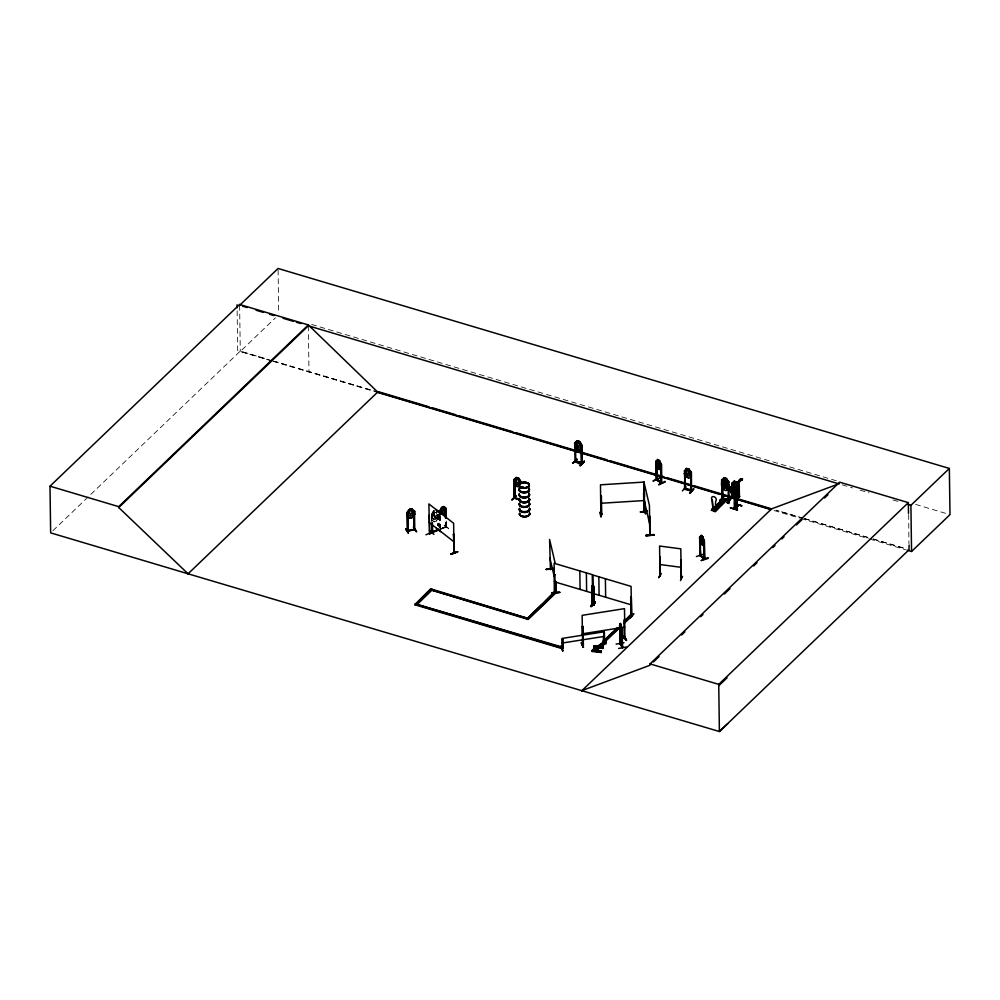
<?xml version="1.0" encoding="UTF-8"?>
<svg xmlns="http://www.w3.org/2000/svg" width="1000" height="1000" viewBox="0 0 1000 1000"><rect width="100%" height="100%" fill="white"/><g stroke="black" fill="none" stroke-linecap="round" stroke-linejoin="round"><path stroke-width="0.75" stroke-dasharray="5 3.75" d="M432.375 513.888L431.475 514.038L431.575 521.737M440.412 529.412L446.463 527.125L446.3 520.988M434.588 510.588L433.925 514.65L435.4 515.237L436.15 513.812M434.675 513.3L433.938 516.038L434.7 518.188L436.163 515.188M433.85 510.487L432.812 515.988L434.325 517.163L435.812 516.6L437.262 514.3M436.163 512.225L433.85 513.1L432.812 516.462L432.85 518.663L434.363 519.837L435.85 519.275L437.3 516.975L436.125 512.312M431.737 521.862L431.637 514.163L433.762 510.387M431.587 514.212L433.812 510.425M433.938 513.2L431.625 516.888L433.9 513.138L436.213 512.263M438.425 514.513L436.238 518.337L433.888 519.175L436.15 518.237L438.35 514.513M438.438 517.225C432.65 526.337 440.325 517.2 438.462 514.288M445.662 527.212L445.662 519.688M52.912 530.7L240.275 351.125L268.65 359.588M271.637 360.863L240.275 351.512L275.425 317.825M446.337 527.188L446.112 519.325M433.975 521.888L436.325 521.05M444.05 525.237L449.075 528.725L444.438 525.1M440.25 528.8L445.538 526.8M445.887 526.712L446.45 526.45L441.725 528.425M440.25 529.288L446.213 526.35M445.863 527.375L445.5 519.55M448.762 528.787L444.05 524.862M271.512 360.588L237.688 350.562L237.113 309.337M273.012 361.037L376.2 391.625L274.625 361.362M804.488 518.6L871.775 538.562M873.275 539L906.175 548.75M311.613 324.462L837.875 481.238M915.612 504.4L950 514.637M842.2 484.837L852.663 487.95M860.125 490.175L869.087 492.837M892.987 499.963L898.962 501.737M804.45 518.638L867.188 537.325M873.162 539.113L906.025 548.9M273.137 361.3L371.788 390.688M774 510.513L799.412 518.088M800.913 518.525L868.188 538.575M869.688 539.012L905.575 549.712M432.25 513.938L432.212 523.038M431.7 517.087L433.938 519.212M431.662 519.812L434.012 521.8M431.737 519.763L434.062 521.838M908.675 514.525L908.925 543.7M440.15 515.575L440.325 527.9M439.988 515.45L440.163 527.775M439.513 514.275L439.712 528.125M439.375 515.688L439.55 528M438.387 514.35L438.488 525.5M438.175 514.6L438.35 526.912M437.725 514.95L437.875 525.725M437.562 514.825L437.713 525.6M432.2 513.763L432.375 523.175M308.337 325.8L308.988 371.987M278.1 270.025L278.7 313.125M239.625 305.325L240.275 351.512M433.425 515.325L434.65 517.087L433.425 519.837L435.037 517.35L436.7 518.6L435.438 516.775L436.587 514.125L435.05 516.475L433.425 515.325M802.987 518.162L776.075 510.175L802.95 518.2"/><path stroke-width="1.5" d="M555.112 562.938L549.587 539.45L550.425 569.562L549.987 569.113M555.525 592.638L555.375 581.575M644.6 511.587L643.825 511.312M649.5 516.263L649.862 535.188L649.438 505.438L643.913 481.95L644.438 512.1L644.55 500.975M620.163 643.962L619.837 625.312M622.125 646.663C624.938 649.163 615.413 637.025 622.65 647.712L621.825 628.75M514.125 498.2L514.075 479.575L514.725 479.775L515.062 498.263L514.725 479.775M514.113 497.525L514.712 497.725M514.25 497.362L514.837 497.713M554.45 593.175L555.262 593.2L554.325 593.138L554.125 563.288L592.275 574.65L592.775 604.375L592.05 604.125M554.325 593.1L555.25 592.5L555.337 593.425L528.162 619.462L431.375 590.05L528.162 618.888L555.325 592.85L553.938 592.438L526.775 619.05L541.987 604.462M591.825 603.638L592.625 603.837M593.737 586.45L594 604.963L593.275 604.738L594.212 604.8L593.875 586.312L593.088 586.25L593.875 586.312M630.788 615.913L630.737 597.3L630.825 615.938L631.5 616.1L631.087 586.4L592.938 575.025L593.362 604.75M630.775 615.4L631.712 615.312L631.1 615.075M704.262 540.763L702.625 536.638L701.213 544.188L699.625 537.1L699.938 555.6L704.488 559.25L704.188 540.725L703.725 540.225L704.388 558.8M581.788 448.025L579.513 450.3L577.087 449.575L574.712 445.887L574.663 442.962L577.013 440.737L579.35 441.575L581.737 445.15L582.1 463.6C578.062 465.425 573.55 458.85 575.75 461.712L575.55 443.075L574.7 443.05L577.05 440.825L579.438 441.463C582.425 443.925 580.375 445.337 581.912 444.963L582.25 463.462L575.163 461.362L575.188 460.65M575.875 460.9L581.375 462.738M575.875 461.087L582.238 462.788L581.487 462.537M684.45 489.125L685.238 489.363L685.05 470.725C686.15 467.612 686.825 467.113 685.4 473.25L687 475.462L688.562 475.925L690.088 474.65L688.85 469.225L686.5 468.525M684.438 488.475L685.037 488.675M684.862 470.65L684.55 489.2L691.663 491.1L691.625 490.363L690.8 490.337L691.525 491.262L691.413 472.625L690.537 472.337L691.413 472.625M690.8 491.012C692.613 488.375 676.725 487.812 691.6 490.375M721.925 498.575L729.05 500.65L728.85 482.013L728.1 481.788M721.888 497.875L722.825 497.925L722.15 498.375M722.825 498.625L722.2 480.025M728.587 500.288L728.375 499.8M729.175 499.837C708 494.338 744.375 504.188 722.113 498.4M733.1 493.225C731.112 493 734.362 493.1 733.213 494.925C733.075 497.512 729.862 496.287 732.188 494.5L733.337 494.963L732.45 496.525M738.6 495.062L739.362 496.938L739.275 485.387L738.625 485.188L738.75 495.375L733.05 493.875L739.412 495.075M732.425 494.688C751.287 497.45 727.387 498.963 732.412 490.438M656.1 464.3L656.363 461.3L656.925 480.213L656.875 464.688M661.425 483.175L661.5 464.6L660.775 464.45M715.362 509.775L715.65 501.1A2.75 2.013 45.5 0 0 715.612 497.837A2.75 2.013 45.5 0 0 712.212 496.85A2.75 2.013 45.5 0 0 712.262 500.112L712.887 509.162M445.712 508.787L445.487 518.013M690.625 472.562L690.938 491.075M731.363 487.125L731.625 489.35L733.475 490.55L733.625 489.212L731.325 487.2M620.625 624.45L620.962 629.837L620.712 624.438M713.812 508.038L713.35 509.212L714.163 508.188M713.337 508.5L713.875 508.038M555.425 591.562L555.35 592.3M555.837 592.562L555.562 581.163M619.987 625.8L620.425 623.5L622.125 629.263M432.562 531.75L437.863 529.9L432 531.975M616.1 644.112L623.962 642.688M730.4 507.788L737.375 510.112M701.612 536.263L701.188 539.663L702.175 541.587L702.65 539.575L701.688 536.237M719.3 504.725L719.087 503.762L720.525 504.025M735.15 495.562L735 507.45M736.375 496.425L737.375 496.262C737 499.975 737.6 510.05 736.775 507.587M734.862 507.438L734.975 507.4M735.312 507.075L735.163 495.462L734.425 495.35L734.775 506.9M522.087 486.838L522.987 487.45L521.737 486.95M522.163 486.763L522.863 487.55M526.712 483.375L525.925 483.275M736.388 488.525L737.975 485.525L737.375 485.288A6.562 2.688 -78.3 0 1 741.062 479.8L742.513 478.975L741.9 479.975A6.562 2.688 -78.3 0 0 738.213 485.462L738.812 485.7L737.225 488.7L736.388 488.525L736.338 484.9L737.8 485.275L738.037 484.35A7.662 3.125 -78.3 0 1 742.1 478.888L742.487 478.975M658.312 460.387L657.8 463.825L658.95 465.688L659.5 463.638L658.375 460.363M442.425 507.612L441.763 511.675L442.5 512.537L443.963 509.55L443.175 507.337L442.375 507.575M574.663 442.962L575.388 443.25M581.225 444.925L581.638 463.237M721.85 479.925L722.025 498.587L721.612 480.012L722.3 480.075M514.6 479.913L513.763 479.712L513.8 482.65L516.25 486.275L518.688 486.975L518.562 478.188L516.125 477.488L513.763 479.712M620.45 643.9L619.925 642.913M622.1 647.288L621.788 628.638M407.038 530.487L407.9 530.312M407.05 531.163L414.913 529.75M700.413 537.762L701.162 535.363L699.675 537.163L700.462 555.988L699.675 537.163M735.088 481.875L734.35 485.487L735.913 487.075L736.688 486.163M724.725 478.525L727.537 484.775L727.575 486.975L726.05 488.263L724.488 487.788L722.887 485.575L724.775 478.488M724.762 481.463L724.062 485.025L725.612 486.625L726.388 484.438L725.55 481.7L724.725 481.5M516.213 480.45L516.987 478.137M443.925 506.675L441.688 507.512L440.613 510.825L440.65 513.013L442.163 514.188L443.65 513.625L445.1 511.325L443.913 506.538L441.6 507.413L439.425 511.238M703.475 554.175L696.413 556.562M425.925 534.763L432.713 532.137M429.363 530.45L433.963 534.4M657.812 459.613L656.95 464.175L659.275 467.388L660.387 466.375L659.463 460.75L657.712 459.55L656 461.362M713.363 508.638L711.862 510.1L714.912 510.988L715.987 508.938L716.287 510.225L712.688 509.188L711.312 510.462L722.7 499.988L722.412 499.387L726 500.438L715.462 511.662L711.587 510.262L712.675 507.975L712.938 510.288M713.275 509.188L714.1 508.125L714.038 510.613M659.575 478.25L653.012 481.012L659.338 478.15M727.138 502.488L728.975 503.512L727.175 502.512L731.188 498.263L727.475 502.65M405.675 528.8L408.462 533.312L405.662 529.1M432.175 589.875L527.562 618.288L430.775 588.875L414.825 604.763L561.975 648.587L562.75 647.25L417.013 604.412M562.675 648.05L562.125 648.475M582.5 639.913L582.562 645.2L583.438 644.575M603.625 641.963L619.775 627.062M583.587 647.163L581.362 642.625L583.237 647.275M593.775 646.2L594.812 646.325L594.825 647.45L593.787 647.325L593.925 645.85L603.225 646.938L603.088 648.413L595.638 647.55L595.612 646.413L603.225 646.938M595.612 646.413L594 650.163L601.312 651.012L601.175 652.487L592.25 651.45L594.812 646.325M593.787 647.325L593.925 645.85M592.25 651.45L592.375 650.013M592.388 651.137L593.2 651.225L594.825 647.45M594.562 650.037L595.75 647.337L604.425 642.025M604.462 642.275L595.75 647.337M601.8 643.913L599.438 646.75L602.513 645.588L606.112 641.925C603.2 640.638 594.362 649.05 599.663 647.85M603.188 645.987L595.612 650.562M601.175 652.487L601.312 651.012M605.237 643.062L600.887 645.688L605.288 643.125M603.088 648.413L595.487 647.163M605.413 643.413L606.05 641.85L603.737 642.738M736.688 481.887L734.225 481.225L733.138 483.85L733.188 486.05L734.788 488.25L736.363 488.713L737.875 487.413L736.688 481.887L739.275 485.387M577.013 440.875L575.9 445.6L577.5 447.812L579.062 448.275L580.588 447L579.438 441.463M723.95 477.925L722.85 482.65L724.45 484.862L726.012 485.325L727.537 484.05L727.5 481.85L726.3 478.625L723.95 477.788L726.375 478.512L728.85 482.013M516.2 477.525L515.05 482.3L516.663 484.5L518.237 484.963L519.763 483.675L518.6 478.15L520.962 481.775M599.95 512.413L600.812 516.8M600.337 512.05L601.263 516.812M734.412 507.25L734.912 507.4M659.8 557.112L660.4 575.788M660.163 557.163L660.288 575.825M660.387 574.938L660.05 575.562M661.012 573.5L658.737 577.8L660.8 573.475M680.688 559.862L681.35 578.362M713.65 508.188L713.625 508.938M680.487 580.612L682.562 576.325M516.138 496.062L511.775 499.938L515.837 495.988M572.987 463.35L577.05 459.062L572.612 463.2M552.312 594.913L556.35 590.712M590.938 606.487L595.35 602.3L591.325 606.6C588.625 605.337 601.5 597.3 590.7 606.025M733.55 508.675L737.688 504.462L733.213 508.638M620.425 623.5L619.587 625.112L620.175 625.438M620.438 623.6L619.85 625.425M735.238 493L732.775 492.362L729.587 489.75C727.075 483.938 736.862 487.987 736.838 491.812L735.2 493.075M728.875 487.887C731.363 490.238 735.225 497.463 731.625 494.225M729.587 489.75L732.825 492.25M732.8 487.413L735.375 490.975L734.3 491.65L730.688 489.588L730.487 486.65L728.787 487.85M732.375 494.375L731.75 493.888M732.038 495.213L739.188 497.312L735.35 489.588M732.262 490.575C728.863 498.387 739.938 493.225 739 497.337L735.45 489.487L739.312 497.075M732.875 495.163L729.087 487.625M736.838 491.812L735.962 489.9M738.525 497.15L735.45 489.487M444.038 515.312L446.312 511.587M718.938 503.862L719.525 504.775L720.625 503.95M657.163 479.412L656.75 479.5M661.012 482.362L656.925 479.738L661.4 482.1M409.412 509.363L408.275 514.8L410.012 516.213L411.712 515.862L413.363 513.787L412.025 508.963L409.45 509.425L406.863 512.812L409.438 509.412L412.075 508.888L414.7 511.287L414.75 514.225L412.188 517.675L409.538 518.15L406.925 515.788M407.713 530.3L414.038 529.45L407.137 531.3L407.875 531.213L407.612 512.513C405.575 512.938 407.35 517.837 409.6 518.112L412.125 517.562L414.75 514.225M521.825 487.1L522.537 487.025M562.062 648.525L562.775 648.075M617.3 627.688L603.175 641.237L604.575 642.225L604.35 631.75L562 638.45L562.062 648.688L562.837 648.375M582.737 644.538L583.362 644.912M583.362 645.075L583.025 626.45L582.312 626.562L582.675 645.2M603.888 642.125L604.5 641.488L603.175 641.237M624.225 637.962C624.2 639.513 624.075 637.125 624.913 637.85M624.125 638.475L625 638.337M699.737 540L702.75 545.425L704.25 543.625M518.587 482.425L517.013 483.1L516.225 481.737M453.988 552.575L453.638 523.288L428.875 503.938L429.588 533.95M661.35 464.725L659.562 460.662L657.775 459.525L656.062 461.425L656.612 461.7M659.688 469.45C656.5 468.85 654.188 458.575 657.837 468.338L659.613 469.487L661.338 467.587L659.65 469.363M700.65 555.163L700.362 555.275M704.488 558.575L704.725 559.163L704.425 540.638L703.775 540.4M516.125 477.488L516.325 486.163M516.938 478.175L517.775 478.363M513.8 482.65L516.287 486.225M712.262 500.112L712.962 509.087L716.012 509.9M711.862 510.1L712.95 508.062M717.4 504.312C727.55 506.175 713.587 505.812 718.5 503.225L722.1 504.513L718.5 503.225M719.475 502.275C729.625 504.137 715.662 503.775 720.575 501.188L724.175 502.475L720.575 501.188M726 500.438C725.537 502.987 719.025 501.1 722.412 499.387M715.725 506.25L722.412 499.625L726.012 500.675L714.3 511.337M715.95 506.163L722.225 499.862M711.587 510.275L723.112 499.837L714.65 508.688M714.412 508.475L722.925 500.075M714.912 510.988L715.987 508.938M714.912 511.5L716.275 509.025M714.225 511.312L725.312 500.462M714.762 511.463L724.525 501.875M431.775 532.463L438.512 529.513M515.05 497.788L519.237 499.012M554.925 574.7L554.138 574.65L554.925 574.7L555.125 593.337M555.188 593.162L554.45 592.5M591.962 604.35L591.788 585.688L592.438 585.887L592.625 604.513L591.875 604.338L592.688 604.338M590.688 606.413L594.812 602.475M595.312 602.575L591.075 606.487M594.062 604.462L593.575 603.925M631.25 597.625L630.6 597.425M633.713 613.75L629.637 618.013L633.725 614.05M734.262 481.175L731.888 483.45L731.95 486.388L734.475 489.913M734.3 481.262L731.888 483.45L732.212 487.738M739.188 488.45L736.775 490.65M188.175 573.825L50.65 532.863L50 486.188L239.613 304.462L308.325 324.938L377.7 392.075L771.137 509.275M727.738 723.65L719.4 731.525L188.075 573.8L118.725 507.525L118.713 506.662L308.325 324.938M118.725 507.525L308.337 325.8L839.212 483.95M188.075 573.8L378.137 391.637L429 406.8M574.663 445.938L577.175 449.462L579.562 450.25L581.825 447.987M581.125 444.913L581.438 463.425M414.825 604.763L430.775 588.875M432.175 589.3L416.213 605.175L431.112 590.887M572.888 463.275L576.663 459.325M580.538 465.588C592.3 452.25 571.812 474.65 584.312 461.562M580.175 465.125L584.25 461.238M545.25 601.337L553.938 592.438M684.163 473.587L686.587 477.225L689.013 477.95L691.363 475.725M691.363 472.75L688.938 469.113L691.312 472.8M686.675 477.125L689.013 477.812M686.188 486.938L682.412 490.925M685.163 488.663L684.775 488.312M685.163 489.338L684.4 470.538M691.663 490.425L691.413 491.25M689.625 492.75L693.75 488.862L690.025 493.237M689.638 493.137L693.7 488.85M721.562 483.025L724.112 486.512L726.462 487.35C731.188 480.6 728.45 493.95 724.025 489.6L721.6 485.962L721.562 483.025L723.95 480.763L726.375 481.488L728.775 485.037L726.462 487.35M723.95 480.9L724.8 483.45L726.363 482.788L726.338 481.5L728.675 485.175M726.375 478.512L728.688 482.2L727.987 482M721.675 485.95L724.112 489.487M728.062 481.962L728.375 500.475M732.275 483.338L732.913 483.525L732.275 483.338L732.35 487.6M726.413 490.238L728.725 488.05M735.037 481.912L735.863 482.1M719.525 500.288L724 496.5M739.062 488.45L739.05 485.525L738.337 485.337M732.875 493.387L733.175 494.862M728.5 500.288L728.238 499.738M729.1 499.8L728.975 500.625M727.075 502.537L731.162 498.25M734.712 503.663L741.7 505.938M734.737 503.688L741.875 505.788L734.5 503.512M738.55 505.05L734.412 508.988L738.525 504.75M734.513 508.975L738.487 505.087M624.913 620.4L630.337 615.2L631.737 615.612L624.125 622.9M603.188 641.812L612.962 632.438M624.913 620.975L630.337 615.2M604.575 642.225L619.788 627.638M624.138 623.475L631.737 616.188L631.388 597.487M581.525 691.012L771.587 508.85L836.762 484.6M581.975 690.575L650.037 665.25L650.025 663.9L839.638 482.175L908.35 502.638L908.5 513.288M653.425 662.013L659.05 656.612M681.575 635.025L684.95 631.788M700.713 616.688L702.962 614.525M724.362 594.025L729.987 588.625M753.637 565.962L757.013 562.725M772.775 547.612L775.025 545.462M781.787 538.987L784.038 536.825M796.425 524.95L802.05 519.562M824.575 497.975L827.95 494.738M909.1 545.062L909.013 549.788L719.4 731.525L718.737 684.375L908.35 502.638M907.062 550.15L911.55 551.487L910.913 505.3L949.35 468.45L278.075 268.475L239.625 305.325L239.613 304.462M911.55 551.487L950 514.637L949.35 468.45M721.562 480.05L723.95 477.788M723.988 480.85L721.637 483.075L724.038 486.625L726.5 487.3M718.75 685.713L727.1 677.837M605.413 643.325L602.2 646.312M619.938 643.575L622.35 647.712M600.925 514.5L601.75 514.612L601.388 496L600.638 496.05L601.388 496M601.638 513.962L600.837 514M644.712 512.025L643.763 511.138L644.675 511.075M644.6 511.763L643.8 511.962M644.613 511.925L643.975 511.975M660.025 575.775L659.575 546.038L680.812 548.837L681.175 578.575L681.05 559.913M595.837 647.837L603.525 642.987M594.263 650.837L603.1 645.5M595.413 650.337L603.3 645.725M431.763 531.8L432.562 532.425L432.375 523.175M437.762 529.525L437.863 530.375M438.5 530.163L431.863 532.675L431.763 523.4M581.3 642.962L583.2 647.325M583.375 644.438L582.55 644.525M624.375 638.612L624.987 637.663L624.25 637.725M659.463 460.75L661.287 464.75L661.6 483.212M661.5 464.6L660.85 464.312M656.363 461.3L656.325 479.862L661.538 483.175M664.912 481.637L658.587 484.575M719.087 503.95L719.725 503.8M734.663 506.912L734.575 495.3L735.1 507.4M429.675 533.962L429.263 515.075M454.025 553.013L453.612 534.087L454.275 552.837M454.038 534.412L453.375 534.188M453.862 551.888L453.812 551.85M450.838 553.888L457.863 551.875L450.863 553.95M450.838 554.275L457.675 551.675L451.1 554.462M445.35 508.775L446.125 508.675M440.05 511.037L439.312 511.062L439.538 514.125M700.7 555.9L700.062 537.238M702.7 536.613L703.413 542.362L702.463 543.312L700.438 539.963M701.237 544.125L702.825 545.4M704.3 558.112L704.688 558.425M701.175 560.462C714.163 557.425 707.013 556.45 701.425 560.65M713.662 508.338L714.087 508.4M732.387 493.038L732.613 494.688M690.95 490.875L691.612 491.05M562.7 650.812L560.862 646.3L562.737 650.788M563.025 650.738L560.85 646.312M407.137 531.125L407.912 530.988M407.863 531.188L407.688 512.5M414.762 529.812L414.475 511.15L413.775 511.287L414.05 529.925L414.812 528.938M562.863 648.562L562.65 639.175L562.913 648.587M603.713 641.6L604.412 641.5M438.338 529.312L438.35 529.987M432.413 532.25L432.212 523.038M407.663 512.7L406.962 512.812M729.5 502.225L728.125 500.95L728.6 501.962M624.938 638.55L624.5 608.638L582.15 615.337L582.438 635.462M431.987 532.638L431.6 523.275M732.962 495.037L733.088 492.05M739.325 496.9L739.137 485.513M554.575 592.987L555.175 592.487M593.95 604.25L593.263 604.038L594 604.925M411.175 509.513L410.325 509.688L409.538 512.35L410.387 514.612L412.088 513.138L411.138 509.475M413.862 511.488L414.575 511.3M414.725 528.95L413.95 529.087L414.775 529.15M414.738 529.625L414.225 529.913M413.5 527.212L416.662 531.675L413.537 527.212M600.85 513.812L601.712 513.787M644.55 511.962L644.188 482.062L600.487 484.812L600.85 514.675L600.962 513.8L601.638 514.425M620.9 624.913L622.038 629.288M621.375 633.625C622.95 629.6 621.25 636.287 620.475 632.25M622.1 646.812L622.4 647.288M618.625 648.45L626.462 647M582.388 626.712L583.025 626.45M624.2 638.625L623.95 619.987L624.663 619.875M562.737 639.325L562.013 639.438M603.575 632.712C605.05 631.613 602.25 640.588 603.875 642.113M624.362 636.2L626.225 640.462M603.612 641.725L604.5 641.988M606.075 643.938L603.538 639.725M624.038 636.213L626.587 640.462L624.35 636.163M582.413 633.812L624.763 627.125M562.062 643.062L604.412 636.375M601.587 514.675L601.025 514.688M644.45 493.55L644.488 496.525M647.175 510.988L640.375 511.938L647.225 511.375M647.125 511.1L640.375 511.938M645.987 535.737L654.15 535.087M645.925 535.188L654.087 534.513M645.938 535.525L654.1 534.812M645.987 535.688L654.15 535.062M552.837 568.475L546.05 569.438L552.9 568.875M554.15 568.488L546.05 569.438M551.6 592.688C564.663 591.8 560.538 592.288 551.613 593.025M551.65 593.188L559.825 592.562M643.6 493.338L644.375 493.438L643.6 493.338L643.988 512M644.275 509.625L645.588 514.012L644.312 509.25M429.55 532.875L430.012 533.85M600.75 503.288L644.438 500.538M631.087 615.775L631.638 615.938M436.275 528.125L440.925 531.75M719.525 504.575L720.625 504.212L719.963 503.612M700.2 555.487L704.75 559.1M704.4 558.525L700.45 555.5M592.238 650.325L601.163 651.363M595.475 651.462L601.325 652.138M659.837 564.513L681.075 567.312M729.575 488.013L728.962 487.85L729.663 489.762M582.025 463.612L581.9 462.925M722.5 498.75L722.588 486.275M413.575 527.525L416.3 531.688M650.025 534.675L649.788 516.237M555.7 592.175L555.65 581.562M741.675 478.8L741.263 478.713A7.662 3.125 -78.3 0 0 737.2 484.175L736.338 484.9M741.425 479.875L742.262 480.05M737.375 485.288L738.812 485.7M721.312 500.475L724.912 501.512M713.913 508.688L712.812 508.363L714.075 508.312M739.112 497.287L732.113 495.238L728.962 487.85M515.812 496.025L512.175 499.675M519.25 499.5L514.338 498.05L514.075 479.575M514.2 498.188L519.113 499.625M591.65 585.825L592.3 586.013M556.013 590.962L552.375 594.612M733.337 494.963L732.188 494.5M242.613 306.212L247.1 307.55M256.062 310.225L263.525 312.45M269.5 314.225L273.988 315.562M282.95 318.238L293.4 321.35M296.388 322.238L300.875 323.575M907.925 504.412L910.913 505.3M686.462 468.438L688.938 469.113M722.25 482.95L722.5 480.125M734.75 495.85L734.375 507.287M432 407.688L455.938 414.812M458.925 415.712L512.775 431.75M515.775 432.638L607.025 459.825M610.025 460.725L663.875 476.763M666.862 477.65L690.8 484.787M693.8 485.675L732.688 497.262M737.175 498.6L771.587 508.85M376.275 392.025L720.163 494.475M724.65 495.812L771 509.625M575.062 460.863L575.55 461.7M730.375 507.812L737.588 509.938M554.388 581.763L592.537 593.125M593.188 593.5L631.35 604.875M553.938 593.013L555.337 593.425M630.35 615.775L631.737 616.188M650.025 663.9L718.737 684.375M50 486.188L118.713 506.662M418.5 604.85L561.275 647.387M414.812 604.175L561.962 648.012M407.225 531.287L406.875 512.663M737.788 485.312L737.175 485.075L737.225 488.7M522.987 487.025L522.688 486.95M521.65 487.438A5.15 2.775 -0.8 0 0 529.338 484.938A5.15 2.775 -0.8 0 0 521.6 482.625A5.15 2.775 -0.8 0 0 521.65 487.438L522.05 487.488M575.025 461.512L574.913 442.875M656.625 479.775L661.838 483.088L661.812 482.438M521.663 487.413A5.112 2.763 -0.8 0 0 529.312 484.925A5.112 2.763 -0.8 0 0 521.613 482.638A5.112 2.763 -0.8 0 0 521.663 487.413L521.95 487.45M446.262 517.913L445.962 508.55L446.1 517.788M429.137 522.413L453.9 541.763M594.212 604.775L593.462 604.562L593.237 586.112M700.688 555.413L704.225 558.263M446.262 508.65L443.913 506.538L446.188 508.7M436.075 509.513L438.425 511.625M622.25 647.688L622.15 628.812M736.612 481.987L739.013 485.562M731.988 486.35L734.388 490.025M518.562 478.188L521 481.812M413.775 511.287L414.237 529.938M620.337 623.513L621.613 628.562L621.125 631.587L620.025 628M736.25 496.388L736.5 508.013L736.562 496.075M436.087 509.637L437.238 512.1M730.788 490.275L732.962 495.225M735.825 482.137L736.663 484.875M517.725 478.4L518.562 481.138M658.825 484.787L665.175 481.887L664.875 481.325M644.175 500.425L649.7 523.913M549.837 557.925L554.338 577.013M620.55 632.288L619.65 625.025L620.188 644L619.95 625.05M732.913 483.525L733.025 489.212M737 496.562L737.225 508.125L736.787 496.037L736.775 506.2M712.675 507.975L712.688 509.188M704.013 540.312L704.275 558.787M684.75 470.625L685.05 489.35M661.1 468.913L661.062 482.938L660.7 464.162M656.062 461.325L656.388 479.938M605.388 578.737L605.65 597.212M598.837 576.788L599.087 595.262M595.35 602.3L594.712 602.1M593.175 650.1L593.2 651.225M591.788 585.688L592.137 604.163M586.375 572.9L586.638 591.375M579.825 570.95L580.075 589.425M520.462 481.45L520.363 484.663M453.612 534.087L453.938 552.975M445.525 508.725L445.637 518.138M440.125 514.038L439.925 510.838L439.963 513.913M237.05 304.762L237.1 307.812M528.825 493.45A5.213 2.812 -0.8 0 1 525.05 497.7A5.213 2.812 -0.8 0 1 519.3 494.263M528.763 493.775A5.125 2.775 -0.8 0 1 525.037 497.95A5.125 2.775 -0.8 0 1 519.388 494.562M529.362 498.525A5.15 2.775 -0.8 0 1 524.425 502.088A5.15 2.775 -0.8 0 1 519.425 498.65M529.312 498.413A5.1 2.763 -0.8 0 1 524.425 501.95A5.1 2.763 -0.8 0 1 519.462 498.55M529.362 498.7A5.15 2.775 -0.8 0 1 524.425 502.262A5.15 2.775 -0.8 0 1 519.425 498.825A5.112 2.763 -0.8 0 0 523.763 502.275A5.112 2.763 -0.8 0 0 529.513 499.45M528.763 488.35A5.213 2.812 -0.8 0 1 524.3 492.638A5.213 2.812 -0.8 0 1 519.738 488.475M528.75 492.912A5.125 2.775 -0.8 0 1 525.025 497.1A5.125 2.775 -0.8 0 1 519.375 493.713M528.688 488.675A5.125 2.775 -0.8 0 1 524.963 492.85A5.125 2.775 -0.8 0 1 519.312 489.462M528.825 493.188A5.213 2.812 -0.8 0 1 525.037 497.438A5.213 2.812 -0.8 0 1 519.3 494M528.75 488.088A5.213 2.812 -0.8 0 1 524.288 492.375A5.213 2.812 -0.8 0 1 519.738 488.212M528.675 487.825A5.125 2.775 -0.8 0 1 524.95 492A5.125 2.775 -0.8 0 1 519.3 488.612M529.562 508.65A5.213 2.812 -0.8 0 1 524.575 512.263A5.213 2.812 -0.8 0 1 519.5 508.787M529.487 508.963A5.125 2.775 -0.8 0 1 524.575 512.513A5.125 2.775 -0.8 0 1 519.587 509.087M529.562 513.05A5.15 2.775 -0.8 0 1 524.625 516.613A5.15 2.775 -0.8 0 1 519.625 513.188M529.35 499.175A5.125 2.775 -0.8 0 1 524.438 502.725A5.125 2.775 -0.8 0 1 519.45 499.3M529.513 499.888A5.1 2.763 -0.8 0 1 523.775 502.7A5.1 2.763 -0.8 0 1 519.462 499.3M529.525 512.95A5.1 2.763 -0.8 0 1 525.3 516.45A5.1 2.763 -0.8 0 1 519.5 513.787M519.625 513.362A5.15 2.775 -0.8 0 0 524.637 516.8A5.15 2.775 -0.8 0 0 529.562 513.237A5.112 2.763 -0.8 0 1 525.3 516.75A5.112 2.763 -0.8 0 1 519.487 514.087M529.362 498.913A5.15 2.775 -0.8 0 1 524.438 502.475A5.15 2.775 -0.8 0 1 519.425 499.05M529.487 503.562A5.213 2.812 -0.8 0 1 524.5 507.163A5.213 2.812 -0.8 0 1 519.425 503.688M529.475 508.113A5.125 2.775 -0.8 0 1 524.562 511.662A5.125 2.775 -0.8 0 1 519.575 508.237M529.412 503.862A5.125 2.775 -0.8 0 1 524.5 507.413A5.125 2.775 -0.8 0 1 519.513 504M529.562 508.387A5.213 2.812 -0.8 0 1 524.562 512A5.213 2.812 -0.8 0 1 519.5 508.525M529.487 503.3A5.213 2.812 -0.8 0 1 524.5 506.9A5.213 2.812 -0.8 0 1 519.425 503.425M529.4 503.013A5.125 2.775 -0.8 0 1 524.487 506.562A5.125 2.775 -0.8 0 1 519.5 503.137M734.963 491.675L732.725 489.988L731.513 490.7L732.212 489.613L730.35 487.837L732.525 489.45L733.688 488.787L733.037 489.837L734.963 491.675M723.363 482.625L724.65 485.225L723.363 487.113L725.062 485.75L726.812 488.137L725.475 485.45L726.688 483.625L725.075 484.9L723.462 482.625M577.788 441.488L577.075 445.037L578.638 446.637L579.4 444.45L577.825 441.438M687.275 469.137L686.575 472.7L688.138 474.288L688.9 472.1L687.325 469.087M738.85 505.15L734.812 509.1L738.888 505.188M702.688 536.663L701.087 535.4L702.613 536.7M521.663 487.85A5.125 2.775 -0.8 0 0 529.325 485.35A5.125 2.775 -0.8 0 0 521.613 483.062A5.125 2.775 -0.8 0 0 521.663 487.85A5.1 2.763 -0.8 0 0 529.312 485.363A5.1 2.763 -0.8 0 0 521.625 483.062A5.1 2.763 -0.8 0 0 521.675 487.85M521.65 487.6A5.15 2.775 -0.8 0 0 529.35 485.1A5.15 2.775 -0.8 0 0 521.6 482.788A5.15 2.775 -0.8 0 0 521.65 487.6"/></g></svg>
